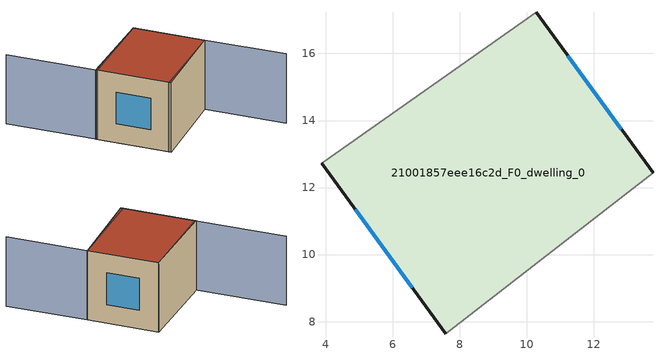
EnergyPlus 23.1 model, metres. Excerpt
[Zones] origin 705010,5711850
21001857eee16c2d_F0_dwelling_0
 floor ground (EU_floor_Construction): 13.77,12.45 10.28,17.23 3.88,12.72 7.58,7.64 z0
 wall outside (EU_wall_Construction): 10.28,17.23 13.77,12.45 / 7.58,7.64 3.88,12.72 z0:6
 wall adiabatic (EU_wall_Construction): 3.88,12.72 10.28,17.23 / 13.77,12.45 7.58,7.64 z0:6
 window (EU_Window_Construction): 11.22,15.93 12.82,13.74 / 6.58,9.02 4.88,11.35 z1.62:4.38
 roof outside (EU_roof_Construction): 10.28,17.23 13.77,12.45 7.58,7.64 3.88,12.72 z6
shading: 7.44,7.8 13.76,12.45 / 13.76,12.45 17.75,7.03 / 10.28,17.23 3.96,12.61 / 3.96,12.61 -0.5,18.71 z0:6
[Building]
EU S2 Campaign: North Axis=0; Terrain=City; Solar Distribution=FullExterior
[Site:Location]
London: Latitude=51.5; Longitude=-0.5; Time Zone=0; Elevation=25
[SizingPeriod:WeatherFileDays]
AnnualSizingPeriod: Begin Month=1; Begin Day of Month=1; End Month=12; End Day of Month=31; Day of Week for Start Day=Monday; Use Weather File Daylight Saving Period=No; Use Weather File Rain and Snow Indicators=No
[MATERIAL]
EU_InternalMass_Material: Roughness=MediumRough; Thickness=0.1; Conductivity=1; Density=1800; Specific Heat=900; Thermal Absorptance=0.9; Solar Absorptance=0.7; Visible Absorptance=0.7
[MATERIAL:NOMASS] Roughness=MediumRough; Thermal Absorptance=0.9; Solar Absorptance=0.7; Visible Absorptance=0.7
Name | Thermal Resistance
EU_wall_NoMass | 0.727863
EU_roof_NoMass | 0.773354
EU_floor_NoMass | 1.79329
[WINDOWMATERIAL:SIMPLEGLAZINGSYSTEM]
EU_Window_SimpleGlazing: UFactor=2.58614; Solar Heat Gain Coefficient=0.76; Visible Transmittance=0.76
[CONSTRUCTION]
EU_wall_Construction: EU_wall_NoMass
EU_roof_Construction: EU_roof_NoMass
EU_floor_Construction: EU_floor_NoMass
EU_InternalMass_Construction: EU_InternalMass_Material
EU_Window_Construction: EU_Window_SimpleGlazing
[ZONE]
21001857eee16c2d_F0_dwelling_0: Type=1; Multiplier=1; Ceiling Height=autocalculate; Volume=286.674; Floor Area=autocalculate; Part of Total Floor Area=Yes
[INTERNALMASS]
21001857eee16c2d_F0_dwelling_0_EU_InternalMass: Construction=EU_InternalMass_Construction; Zone or ZoneList=21001857eee16c2d_F0_dwelling_0; Surface Area=47.779
[OTHEREQUIPMENT]
EU_Step8_InternalGain_21001857eee16c2d_F0_dwelling_0_f000: Fuel Type=Electricity; Zone or ZoneList or Space or SpaceList=21001857eee16c2d_F0_dwelling_0; Schedule=EU_Step8_GainSchedule_21001857eee16c2d_F0_dwelling_0_f000; Design Level Calculation Method=Watts/Area; Power per Zone Floor Area=1; Fraction Latent=0; Fraction Radiant=0; Fraction Lost=0; Carbon Dioxide Generation Rate=0; EndUse Subcategory=EU_Step8_InternalGains
[ZONEVENTILATION:DESIGNFLOWRATE]
EU_ConstantAir_21001857eee16c2d_F0_dwelling_0: Zone or ZoneList or Space or SpaceList=21001857eee16c2d_F0_dwelling_0; Schedule=EU_AlwaysOn; Design Flow Rate Calculation Method=AirChanges/Hour; Air Changes per Hour=0.484901; Ventilation Type=Natural; Fan Pressure Rise=0; Fan Total Efficiency=1; Constant Term Coefficient=1; Temperature Term Coefficient=0; Velocity Term Coefficient=0; Velocity Squared Term Coefficient=0; Minimum Indoor Temperature=-100; Maximum Indoor Temperature=100; Delta Temperature=-100; Minimum Outdoor Temperature=-100; Maximum Outdoor Temperature=100; Maximum Wind Speed=40
[HVACTEMPLATE:THERMOSTAT]
EU_HeatOnly_21001857eee16c2d_F0_dwelling_0: Constant Heating Setpoint=20; Constant Cooling Setpoint=50
[HVACTEMPLATE:ZONE:IDEALLOADSAIRSYSTEM]
21001857eee16c2d_F0_dwelling_0: Template Thermostat=EU_HeatOnly_21001857eee16c2d_F0_dwelling_0; System Availability Schedule=EU_AlwaysOn; Maximum Heating Supply Air Temperature=50; Minimum Cooling Supply Air Temperature=13; Maximum Heating Supply Air Humidity Ratio=0.0156; Minimum Cooling Supply Air Humidity Ratio=0.0077; Heating Limit=NoLimit; Cooling Limit=NoLimit; Heating Availability Schedule=EU_AlwaysOn; Cooling Availability Schedule=EU_CoolingOff; Dehumidification Control Type=ConstantSensibleHeatRatio; Cooling Sensible Heat Ratio=0.7; Dehumidification Setpoint=60; Humidification Control Type=None; Humidification Setpoint=30; Outdoor Air Method=None; Outdoor Air Flow Rate per Person=0.00944; Outdoor Air Flow Rate per Zone Floor Area=0; Outdoor Air Flow Rate per Zone=0; Demand Controlled Ventilation Type=None; Outdoor Air Economizer Type=NoEconomizer; Heat Recovery Type=None; Sensible Heat Recovery Effectiveness=0.7; Latent Heat Recovery Effectiveness=0.65
[SIZING:ZONE]
21001857eee16c2d_F0_dwelling_0: Zone Cooling Design Supply Air Temperature Input Method=SupplyAirTemperature; Zone Cooling Design Supply Air Temperature=13; Zone Heating Design Supply Air Temperature Input Method=SupplyAirTemperature; Zone Heating Design Supply Air Temperature=50; Zone Cooling Design Supply Air Humidity Ratio=0.008; Zone Heating Design Supply Air Humidity Ratio=0.008; Cooling Design Air Flow Method=DesignDay; Cooling Design Air Flow Rate=0; Cooling Minimum Air Flow per Zone Floor Area=0.000762; Cooling Minimum Air Flow=0; Cooling Minimum Air Flow Fraction=0.2; Heating Design Air Flow Method=DesignDay; Heating Design Air Flow Rate=0; Heating Maximum Air Flow per Zone Floor Area=0.002032; Heating Maximum Air Flow=0.141576; Heating Maximum Air Flow Fraction=0.3; Account for Dedicated Outdoor Air System=No; Dedicated Outdoor Air System Control Strategy=NeutralSupplyAir; Dedicated Outdoor Air Low Setpoint Temperature for Design=autosize; Dedicated Outdoor Air High Setpoint Temperature for Design=autosize; Zone Load Sizing Method=Sensible Load Only No Latent Load; Zone Latent Cooling Design Supply Air Humidity Ratio Input Method=HumidityRatioDifference; Zone Cooling Design Supply Air Humidity Ratio Difference=0.005; Zone Latent Heating Design Supply Air Humidity Ratio Input Method=HumidityRatioDifference; Zone Humidification Design Supply Air Humidity Ratio Difference=0.005
[SCHEDULE:CONSTANT]
Name | Hourly Value
EU_AlwaysOn | 1
EU_CoolingOff | 0
[SCHEDULE:FILE]
EU_Step8_GainSchedule_21001857eee16c2d_F0_dwelling_0_f000: File=../../schedules/21001857eee16c2d/21001857eee16c2d_F0_dwelling_0_f000_gain.csv; Column Number=1; Rows to Skip at Top=0; Number of Hours of Data=8760; Column Separator=Comma; Interpolate to Timestep=No; Minutes per Item=60; Adjust Schedule for Daylight Savings=Yes
